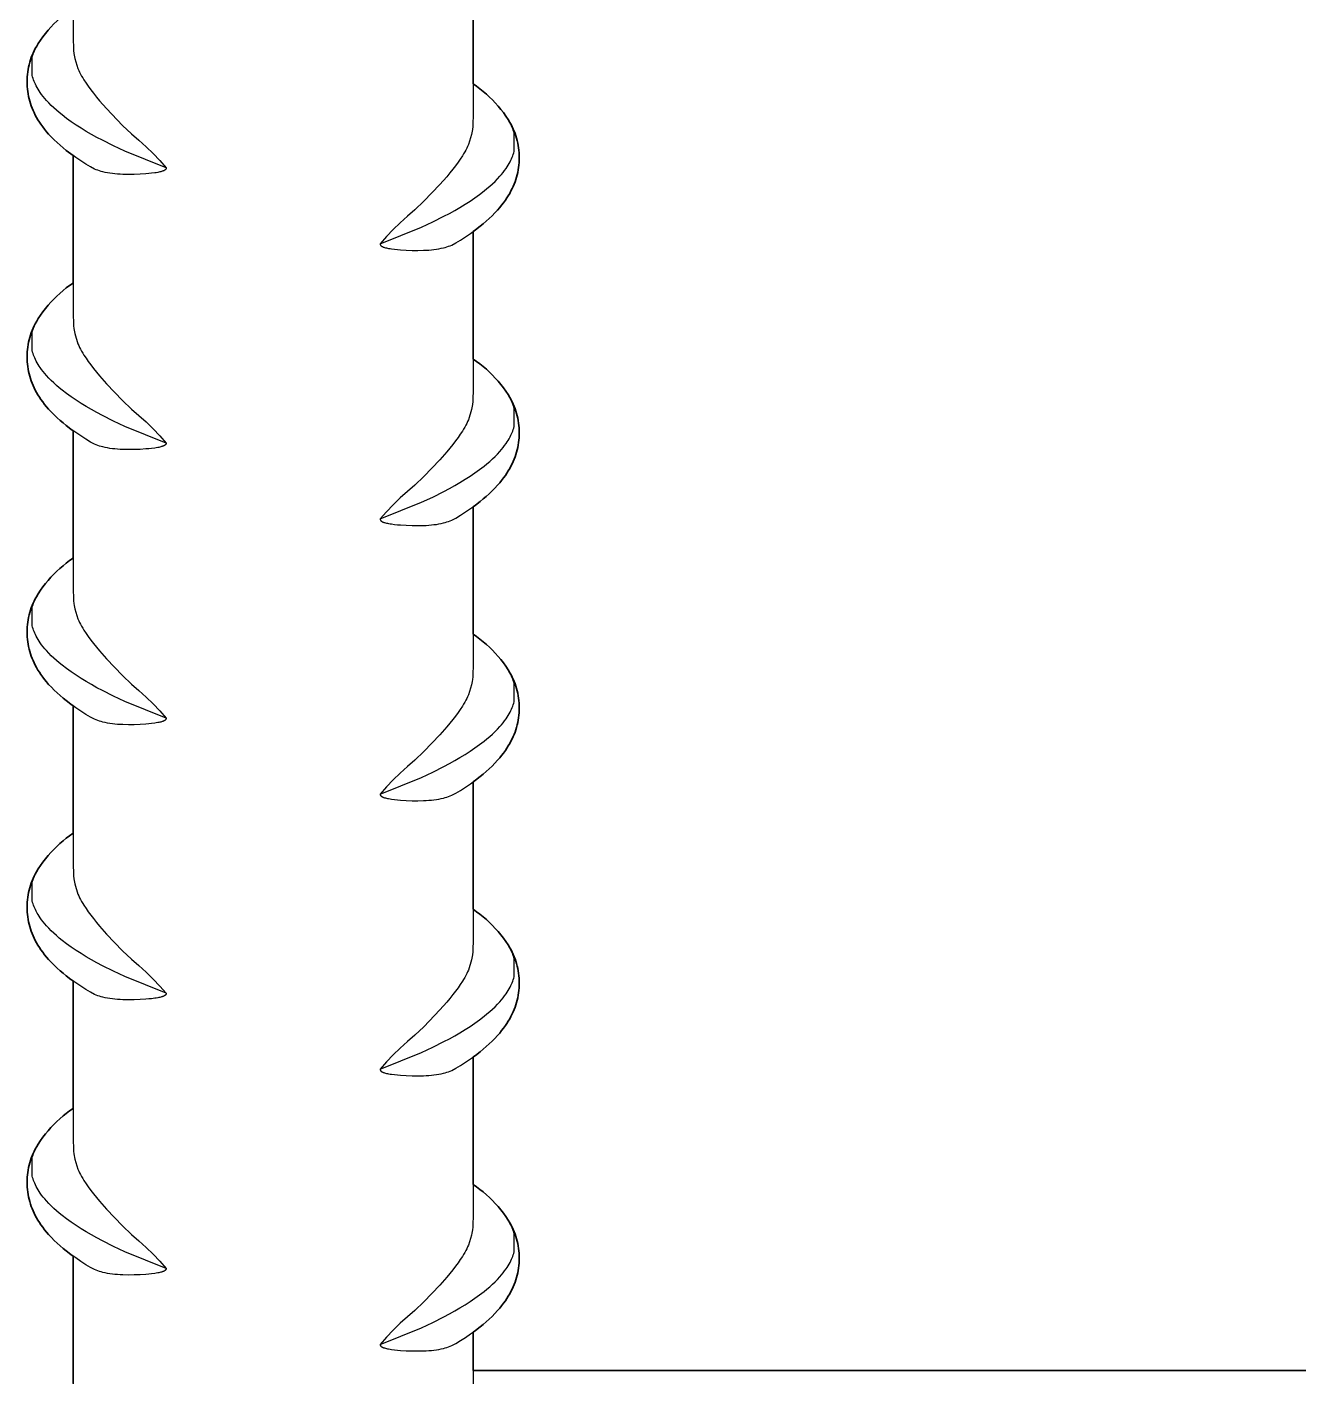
# Model space of a CAD drawing. Header units: millimetres. Extents: x -8 to 1608, y -703 to 404.
# Drawn here: x 40.3 to 91.1, y 200.8 to 254.7 of the extents above; entities that cross this region are included whole.
import ezdxf

# ---------------------------------------------------------------- set-up
doc = ezdxf.new("R2010")
doc.units = ezdxf.units.MM
doc.layers.add('Blocks', color=7, linetype='Continuous')
doc.layers.add('Blocks$Inner', color=7, linetype='Continuous', lineweight=25, true_color=0x007f00)
doc.layers.add('Blocks$Outline', color=7, linetype='Continuous', lineweight=35, true_color=0xff3f3f)

# ---------------------------------------------------------------- blocks, each defined once
blk = doc.blocks.new('Rebar Coffee Table Front')
at = {"layer": 'Blocks$Inner'}
for points in [[(42.145, 260.585), (42.145, 254.224), (42.156, 253.9), (42.165, 253.785), (42.178, 253.671), (42.187, 253.602), (42.199, 253.534), (42.212, 253.466), (42.339, 253.061), (42.371, 252.988), (42.405, 252.916), (42.442, 252.845), (42.485, 252.766), (42.53, 252.687), (42.578, 252.61), (42.662, 252.481), (42.749, 252.354), (42.852, 252.214), (42.958, 252.077), (43.078, 251.927), (43.202, 251.779), (43.48, 251.463), (44.125, 250.794), (44.484, 250.451), (44.778, 250.198), (45.064, 249.936), (45.341, 249.664), (45.608, 249.384), (45.866, 249.094), (44.216, 249.759), (43.762, 249.971), (43.316, 250.196), (43.098, 250.312), (42.883, 250.432), (42.674, 250.553), (42.467, 250.679), (42.269, 250.806), (42.074, 250.939), (41.888, 251.072), (41.707, 251.21), (41.594, 251.302), (41.482, 251.397), (41.373, 251.495), (41.272, 251.591), (41.173, 251.691), (41.078, 251.794), (41.012, 251.869), (40.949, 251.947), (40.888, 252.027), (40.829, 252.108), (40.786, 252.172), (40.745, 252.237), (40.707, 252.303), (40.67, 252.371), (40.636, 252.439), (40.61, 252.496), (40.586, 252.553), (40.564, 252.61), (40.544, 252.669), (40.526, 252.728), (40.51, 252.788), (40.51, 253.513), (40.526, 253.573), (40.544, 253.632), (40.564, 253.69), (40.586, 253.748), (40.61, 253.805), (40.636, 253.861), (40.746, 254.065), (40.84, 254.204), (40.938, 254.339), (41.041, 254.471), (41.148, 254.6), (41.259, 254.725), (41.375, 254.846)], [(58.145, 257.548), (58.145, 251.187), (58.134, 250.863), (58.125, 250.748), (58.112, 250.634), (58.103, 250.565), (58.091, 250.497), (58.078, 250.429), (57.951, 250.024), (57.919, 249.951), (57.885, 249.879), (57.848, 249.808), (57.805, 249.729), (57.76, 249.65), (57.712, 249.573), (57.628, 249.444), (57.541, 249.317), (57.438, 249.177), (57.332, 249.04), (57.212, 248.89), (57.088, 248.742), (56.81, 248.426), (56.165, 247.757), (55.806, 247.413), (55.512, 247.161), (55.226, 246.899), (54.949, 246.627), (54.682, 246.346), (54.424, 246.057), (56.074, 246.722), (56.528, 246.934), (56.974, 247.159), (57.192, 247.275), (57.407, 247.395), (57.616, 247.516), (57.823, 247.642), (58.021, 247.769), (58.216, 247.902), (58.401, 248.035), (58.583, 248.173), (58.696, 248.265), (58.808, 248.36), (58.916, 248.458), (59.018, 248.554), (59.116, 248.654), (59.212, 248.757), (59.278, 248.832), (59.341, 248.91), (59.402, 248.99), (59.461, 249.071), (59.504, 249.135), (59.545, 249.2), (59.583, 249.266), (59.62, 249.334), (59.654, 249.402), (59.68, 249.459), (59.704, 249.516), (59.726, 249.573), (59.746, 249.632), (59.764, 249.691), (59.78, 249.751), (59.78, 250.476), (59.764, 250.536), (59.746, 250.595), (59.726, 250.653), (59.704, 250.711), (59.68, 250.768), (59.654, 250.824), (59.544, 251.028), (59.45, 251.167), (59.352, 251.302), (59.249, 251.434), (59.142, 251.563), (59.03, 251.688), (58.915, 251.809), (58.796, 251.927), (58.673, 252.04), (58.546, 252.15), (58.416, 252.255), (58.282, 252.356), (58.145, 252.452)], [(45.866, 249.094), (45.866, 249.09), (45.866, 249.086), (45.866, 249.084), (45.865, 249.082), (45.865, 249.08), (45.865, 249.078), (45.865, 249.077), (45.865, 249.075), (45.864, 249.073), (45.864, 249.071), (45.863, 249.069), (45.863, 249.067), (45.862, 249.065), (45.862, 249.064), (45.861, 249.062), (45.861, 249.06), (45.86, 249.058), (45.859, 249.056), (45.859, 249.054), (45.858, 249.053), (45.857, 249.051), (45.856, 249.049), (45.855, 249.047), (45.854, 249.046), (45.853, 249.044), (45.852, 249.042), (45.851, 249.041), (45.85, 249.039), (45.849, 249.037), (45.848, 249.036), (45.846, 249.034), (45.845, 249.032), (45.843, 249.03), (45.842, 249.028), (45.84, 249.027), (45.839, 249.025), (45.837, 249.023), (45.835, 249.021), (45.832, 249.018), (45.828, 249.015), (45.825, 249.012), (45.821, 249.009), (45.817, 249.006), (45.813, 249.003), (45.809, 249.001), (45.805, 248.998), (45.801, 248.995), (45.797, 248.993), (45.789, 248.988), (45.783, 248.985), (45.776, 248.982), (45.764, 248.976), (45.751, 248.971), (45.739, 248.966), (45.726, 248.961), (45.713, 248.957), (45.687, 248.949), (45.648, 248.938), (45.609, 248.929), (45.57, 248.92), (45.531, 248.913), (45.47, 248.902), (45.408, 248.893), (45.287, 248.878), (45.168, 248.865), (45.05, 248.855), (44.821, 248.84), (44.592, 248.831), (44.363, 248.829), (44.134, 248.834), (44.027, 248.839), (43.92, 248.846), (43.817, 248.855), (43.715, 248.866), (43.619, 248.879), (43.523, 248.895), (43.428, 248.914), (43.334, 248.935), (43.266, 248.953), (43.199, 248.973), (43.132, 248.996), (43.066, 249.02), (43.001, 249.047), (42.838, 249.132), (42.655, 249.243), (42.452, 249.374), (42.251, 249.51), (42.057, 249.649), (41.867, 249.795), (41.744, 249.894), (41.623, 249.997), (41.505, 250.103), (41.389, 250.214), (41.276, 250.328), (41.168, 250.445), (41.086, 250.54), (41.007, 250.636), (40.931, 250.736), (40.858, 250.837), (40.798, 250.927), (40.741, 251.018), (40.686, 251.112), (40.635, 251.207), (40.587, 251.303), (40.545, 251.392), (40.507, 251.483), (40.472, 251.575), (40.44, 251.668), (40.411, 251.762), (40.386, 251.857), (40.363, 251.952), (40.345, 252.049), (40.329, 252.146), (40.317, 252.244), (40.309, 252.342), (40.304, 252.44), (40.302, 252.538), (40.303, 252.636), (40.309, 252.735), (40.317, 252.833), (40.329, 252.93), (40.344, 253.027), (40.363, 253.124), (40.385, 253.22), (40.41, 253.315), (40.439, 253.409), (40.471, 253.502), (40.506, 253.594), (40.544, 253.684), (40.586, 253.773), (40.63, 253.861), (40.691, 253.963)], [(54.424, 246.057), (54.424, 246.053), (54.424, 246.049), (54.424, 246.047), (54.424, 246.045), (54.425, 246.043), (54.425, 246.041), (54.425, 246.04), (54.425, 246.038), (54.426, 246.036), (54.426, 246.034), (54.426, 246.032), (54.427, 246.03), (54.427, 246.028), (54.428, 246.026), (54.429, 246.025), (54.429, 246.023), (54.43, 246.021), (54.431, 246.019), (54.431, 246.017), (54.432, 246.016), (54.433, 246.014), (54.434, 246.012), (54.435, 246.01), (54.436, 246.009), (54.437, 246.007), (54.438, 246.005), (54.439, 246.004), (54.44, 246.002), (54.441, 246), (54.442, 245.999), (54.444, 245.997), (54.445, 245.995), (54.447, 245.993), (54.448, 245.991), (54.45, 245.99), (54.451, 245.988), (54.453, 245.986), (54.455, 245.984), (54.458, 245.981), (54.462, 245.978), (54.465, 245.975), (54.469, 245.972), (54.473, 245.969), (54.477, 245.966), (54.481, 245.964), (54.485, 245.961), (54.489, 245.958), (54.493, 245.956), (54.501, 245.951), (54.507, 245.948), (54.514, 245.945), (54.526, 245.939), (54.538, 245.934), (54.551, 245.929), (54.564, 245.924), (54.577, 245.92), (54.603, 245.912), (54.642, 245.901), (54.681, 245.892), (54.72, 245.883), (54.759, 245.876), (54.82, 245.865), (54.882, 245.856), (55.003, 245.841), (55.122, 245.828), (55.24, 245.818), (55.469, 245.803), (55.698, 245.794), (55.927, 245.792), (56.156, 245.797), (56.263, 245.802), (56.37, 245.809), (56.473, 245.818), (56.575, 245.829), (56.671, 245.842), (56.767, 245.858), (56.862, 245.877), (56.956, 245.898), (57.024, 245.916), (57.091, 245.936), (57.158, 245.959), (57.224, 245.983), (57.289, 246.01), (57.452, 246.095), (57.635, 246.206), (57.838, 246.337), (58.039, 246.473), (58.233, 246.612), (58.423, 246.758), (58.546, 246.857), (58.667, 246.96), (58.785, 247.066), (58.901, 247.177), (59.013, 247.291), (59.122, 247.408), (59.204, 247.503), (59.283, 247.599), (59.359, 247.699), (59.432, 247.8), (59.492, 247.89), (59.549, 247.981), (59.604, 248.075), (59.655, 248.17), (59.703, 248.266), (59.744, 248.355), (59.783, 248.446), (59.818, 248.538), (59.85, 248.631), (59.879, 248.725), (59.904, 248.82), (59.926, 248.915), (59.945, 249.012), (59.961, 249.109), (59.973, 249.207), (59.981, 249.305), (59.986, 249.403), (59.988, 249.501), (59.986, 249.599), (59.981, 249.698), (59.973, 249.796), (59.961, 249.893), (59.946, 249.99), (59.927, 250.087), (59.905, 250.183), (59.88, 250.278), (59.851, 250.372), (59.819, 250.465), (59.784, 250.557), (59.746, 250.647), (59.704, 250.736), (59.66, 250.824), (59.608, 250.91)], [(42.145, 249.585), (42.145, 243.224), (42.156, 242.9), (42.165, 242.785), (42.178, 242.671), (42.187, 242.602), (42.199, 242.534), (42.212, 242.466), (42.339, 242.061), (42.371, 241.988), (42.405, 241.916), (42.442, 241.845), (42.485, 241.766), (42.53, 241.687), (42.578, 241.61), (42.662, 241.481), (42.749, 241.354), (42.852, 241.214), (42.958, 241.077), (43.078, 240.927), (43.202, 240.779), (43.48, 240.463), (44.125, 239.794), (44.484, 239.451), (44.778, 239.198), (45.064, 238.936), (45.341, 238.664), (45.608, 238.384), (45.866, 238.094), (45.866, 238.09), (45.866, 238.086), (45.866, 238.084), (45.865, 238.082), (45.865, 238.08), (45.865, 238.078), (45.865, 238.077), (45.865, 238.075), (45.864, 238.073), (45.864, 238.071), (45.863, 238.069), (45.863, 238.067), (45.862, 238.065), (45.862, 238.064), (45.861, 238.062), (45.861, 238.06), (45.86, 238.058), (45.859, 238.056), (45.859, 238.054), (45.858, 238.053), (45.857, 238.051), (45.856, 238.049), (45.855, 238.047), (45.854, 238.046), (45.853, 238.044), (45.852, 238.042), (45.851, 238.041), (45.85, 238.039), (45.849, 238.037), (45.848, 238.036), (45.846, 238.034), (45.845, 238.032), (45.843, 238.03), (45.842, 238.028), (45.84, 238.027), (45.839, 238.025), (45.837, 238.023), (45.835, 238.021), (45.832, 238.018), (45.828, 238.015), (45.825, 238.012), (45.821, 238.009), (45.817, 238.006), (45.813, 238.003), (45.809, 238.001), (45.805, 237.998), (45.801, 237.995), (45.797, 237.993), (45.789, 237.988), (45.783, 237.985), (45.776, 237.982), (45.764, 237.976), (45.751, 237.971), (45.739, 237.966), (45.726, 237.961), (45.713, 237.957), (45.687, 237.949), (45.648, 237.938), (45.609, 237.929), (45.57, 237.92), (45.531, 237.913), (45.47, 237.902), (45.408, 237.893), (45.287, 237.878), (45.168, 237.865), (45.05, 237.855), (44.821, 237.84), (44.592, 237.831), (44.363, 237.829), (44.134, 237.834), (44.027, 237.839), (43.92, 237.846), (43.817, 237.855), (43.715, 237.866), (43.619, 237.879), (43.523, 237.895), (43.428, 237.914), (43.334, 237.935), (43.266, 237.953), (43.199, 237.973), (43.132, 237.996), (43.066, 238.02), (43.001, 238.047), (42.838, 238.132), (42.655, 238.243), (42.452, 238.374), (42.251, 238.51), (42.057, 238.649), (41.867, 238.795), (41.744, 238.894), (41.623, 238.997), (41.505, 239.103), (41.389, 239.214), (41.276, 239.328), (41.168, 239.445), (41.086, 239.54), (41.007, 239.636), (40.931, 239.736), (40.858, 239.837), (40.798, 239.927), (40.741, 240.018), (40.686, 240.112), (40.635, 240.207), (40.587, 240.303), (40.545, 240.392), (40.507, 240.483), (40.472, 240.575), (40.44, 240.668), (40.411, 240.762), (40.386, 240.857), (40.363, 240.952), (40.345, 241.049), (40.329, 241.146), (40.317, 241.244), (40.309, 241.342), (40.304, 241.44), (40.302, 241.538), (40.303, 241.636), (40.309, 241.735), (40.317, 241.833), (40.329, 241.93), (40.344, 242.027), (40.363, 242.124), (40.385, 242.22), (40.41, 242.315), (40.439, 242.409), (40.471, 242.502), (40.506, 242.594), (40.544, 242.684), (40.586, 242.773), (40.63, 242.861), (40.691, 242.963)], [(58.145, 246.548), (58.145, 240.187), (58.134, 239.863), (58.125, 239.748), (58.112, 239.634), (58.103, 239.565), (58.091, 239.497), (58.078, 239.429), (57.951, 239.024), (57.919, 238.951), (57.885, 238.879), (57.848, 238.808), (57.805, 238.729), (57.76, 238.65), (57.712, 238.573), (57.628, 238.444), (57.541, 238.317), (57.438, 238.177), (57.332, 238.04), (57.212, 237.89), (57.088, 237.742), (56.81, 237.426), (56.165, 236.757), (55.806, 236.413), (55.512, 236.161), (55.226, 235.899), (54.949, 235.627), (54.682, 235.346), (54.424, 235.057), (56.074, 235.722), (56.528, 235.934), (56.974, 236.159), (57.192, 236.275), (57.407, 236.395), (57.616, 236.516), (57.823, 236.642), (58.021, 236.769), (58.216, 236.902), (58.401, 237.035), (58.583, 237.173), (58.696, 237.265), (58.808, 237.36), (58.916, 237.458), (59.018, 237.554), (59.116, 237.654), (59.212, 237.757), (59.278, 237.832), (59.341, 237.91), (59.402, 237.99), (59.461, 238.071), (59.504, 238.135), (59.545, 238.2), (59.583, 238.266), (59.62, 238.334), (59.654, 238.402), (59.68, 238.459), (59.704, 238.516), (59.726, 238.573), (59.746, 238.632), (59.764, 238.691), (59.78, 238.751), (59.78, 239.476), (59.764, 239.536), (59.746, 239.595), (59.726, 239.653), (59.704, 239.711), (59.68, 239.768), (59.654, 239.824), (59.544, 240.028), (59.45, 240.167), (59.352, 240.302), (59.249, 240.434), (59.142, 240.563), (59.03, 240.688), (58.915, 240.809), (58.796, 240.927), (58.673, 241.04), (58.546, 241.15), (58.416, 241.255), (58.282, 241.356), (58.145, 241.452), (58.282, 241.356), (58.416, 241.255)], [(45.866, 238.094), (44.216, 238.759), (43.762, 238.971), (43.316, 239.196), (43.098, 239.312), (42.883, 239.432), (42.674, 239.553), (42.467, 239.679), (42.269, 239.806), (42.074, 239.939), (41.888, 240.072), (41.707, 240.21), (41.594, 240.302), (41.482, 240.397), (41.373, 240.495), (41.272, 240.591), (41.173, 240.691), (41.078, 240.794), (41.012, 240.869), (40.949, 240.947), (40.888, 241.027), (40.829, 241.108), (40.786, 241.172), (40.745, 241.237), (40.707, 241.303), (40.67, 241.371), (40.636, 241.439), (40.61, 241.496), (40.586, 241.553), (40.564, 241.61), (40.544, 241.669), (40.526, 241.728), (40.51, 241.788), (40.51, 242.513), (40.526, 242.573), (40.544, 242.632), (40.564, 242.69), (40.586, 242.748), (40.61, 242.805), (40.636, 242.861), (40.746, 243.065), (40.84, 243.204), (40.938, 243.339), (41.041, 243.471), (41.148, 243.6), (41.259, 243.725), (41.375, 243.846), (41.494, 243.964), (41.617, 244.077), (41.744, 244.187), (41.874, 244.292), (42.008, 244.393), (42.145, 244.489)], [(54.424, 235.057), (54.424, 235.053), (54.424, 235.049), (54.424, 235.047), (54.424, 235.045), (54.425, 235.043), (54.425, 235.041), (54.425, 235.04), (54.425, 235.038), (54.426, 235.036), (54.426, 235.034), (54.426, 235.032), (54.427, 235.03), (54.427, 235.028), (54.428, 235.026), (54.429, 235.025), (54.429, 235.023), (54.43, 235.021), (54.431, 235.019), (54.431, 235.017), (54.432, 235.016), (54.433, 235.014), (54.434, 235.012), (54.435, 235.01), (54.436, 235.009), (54.437, 235.007), (54.438, 235.005), (54.439, 235.004), (54.44, 235.002), (54.441, 235), (54.442, 234.999), (54.444, 234.997), (54.445, 234.995), (54.447, 234.993), (54.448, 234.991), (54.45, 234.99), (54.451, 234.988), (54.453, 234.986), (54.455, 234.984), (54.458, 234.981), (54.462, 234.978), (54.465, 234.975), (54.469, 234.972), (54.473, 234.969), (54.477, 234.966), (54.481, 234.964), (54.485, 234.961), (54.489, 234.958), (54.493, 234.956), (54.501, 234.951), (54.507, 234.948), (54.514, 234.945), (54.526, 234.939), (54.538, 234.934), (54.551, 234.929), (54.564, 234.924), (54.577, 234.92), (54.603, 234.912), (54.642, 234.901), (54.681, 234.892), (54.72, 234.883), (54.759, 234.876), (54.82, 234.865), (54.882, 234.856), (55.003, 234.841), (55.122, 234.828), (55.24, 234.818), (55.469, 234.803), (55.698, 234.794), (55.927, 234.792), (56.156, 234.797), (56.263, 234.802), (56.37, 234.809), (56.473, 234.818), (56.575, 234.829), (56.671, 234.842), (56.767, 234.858), (56.862, 234.877), (56.956, 234.898), (57.024, 234.916), (57.091, 234.936), (57.158, 234.959), (57.224, 234.983), (57.289, 235.01), (57.452, 235.095), (57.635, 235.206), (57.838, 235.337), (58.039, 235.473), (58.233, 235.612), (58.423, 235.758), (58.546, 235.857), (58.667, 235.96), (58.785, 236.066), (58.901, 236.177), (59.013, 236.291), (59.122, 236.408), (59.204, 236.503), (59.283, 236.599), (59.359, 236.699), (59.432, 236.8), (59.492, 236.89), (59.549, 236.981), (59.604, 237.075), (59.655, 237.17), (59.703, 237.266), (59.744, 237.355), (59.783, 237.446), (59.818, 237.538), (59.85, 237.631), (59.879, 237.725), (59.904, 237.82), (59.926, 237.915), (59.945, 238.012), (59.961, 238.109), (59.973, 238.207), (59.981, 238.305), (59.986, 238.403), (59.988, 238.501), (59.986, 238.599), (59.981, 238.698), (59.973, 238.796), (59.961, 238.893), (59.946, 238.99), (59.927, 239.087), (59.905, 239.183), (59.88, 239.278), (59.851, 239.372), (59.819, 239.465), (59.784, 239.557), (59.746, 239.647), (59.704, 239.736), (59.66, 239.824), (59.608, 239.91)], [(42.145, 238.585), (42.145, 232.224), (42.156, 231.9), (42.165, 231.785), (42.178, 231.671), (42.187, 231.602), (42.199, 231.534), (42.212, 231.466), (42.339, 231.061), (42.371, 230.988), (42.405, 230.916), (42.442, 230.845), (42.485, 230.766), (42.53, 230.687), (42.578, 230.61), (42.662, 230.481), (42.749, 230.354), (42.852, 230.214), (42.958, 230.077), (43.078, 229.927), (43.202, 229.779), (43.48, 229.463), (44.125, 228.794), (44.484, 228.451), (44.778, 228.198), (45.064, 227.936), (45.341, 227.664), (45.608, 227.384), (45.866, 227.094), (44.216, 227.759), (43.762, 227.971), (43.316, 228.196), (43.098, 228.312), (42.883, 228.432), (42.674, 228.553), (42.467, 228.679), (42.269, 228.806), (42.074, 228.939), (41.888, 229.072), (41.707, 229.21), (41.594, 229.302), (41.482, 229.397), (41.373, 229.495), (41.272, 229.591), (41.173, 229.691), (41.078, 229.794), (41.012, 229.869), (40.949, 229.947), (40.888, 230.027), (40.829, 230.108), (40.786, 230.172), (40.745, 230.237), (40.707, 230.303), (40.67, 230.371), (40.636, 230.439), (40.61, 230.496), (40.586, 230.553), (40.564, 230.61), (40.544, 230.669), (40.526, 230.728), (40.51, 230.788), (40.51, 231.513), (40.526, 231.573), (40.544, 231.632), (40.564, 231.69), (40.586, 231.748), (40.61, 231.805), (40.636, 231.861), (40.746, 232.065), (40.84, 232.204), (40.938, 232.339), (41.041, 232.471), (41.148, 232.6), (41.259, 232.725), (41.375, 232.846), (41.494, 232.964), (41.617, 233.077), (41.744, 233.187), (41.874, 233.292), (42.008, 233.393), (42.145, 233.489)], [(58.145, 235.548), (58.145, 229.187), (58.134, 228.863), (58.125, 228.748), (58.112, 228.634), (58.103, 228.565), (58.091, 228.497), (58.078, 228.429), (57.951, 228.024), (57.919, 227.951), (57.885, 227.879), (57.848, 227.808), (57.805, 227.729), (57.76, 227.65), (57.712, 227.573), (57.628, 227.444), (57.541, 227.317), (57.438, 227.177), (57.332, 227.04), (57.212, 226.89), (57.088, 226.742), (56.81, 226.426), (56.165, 225.757), (55.806, 225.413), (55.512, 225.161), (55.226, 224.899), (54.949, 224.627), (54.682, 224.346), (54.424, 224.057), (56.074, 224.722), (56.528, 224.934), (56.974, 225.159), (57.192, 225.275), (57.407, 225.395), (57.616, 225.516), (57.823, 225.642), (58.021, 225.769), (58.216, 225.902), (58.401, 226.035), (58.583, 226.173), (58.696, 226.265), (58.808, 226.36), (58.916, 226.458), (59.018, 226.554), (59.116, 226.654), (59.212, 226.757), (59.278, 226.832), (59.341, 226.91), (59.402, 226.99), (59.461, 227.071), (59.504, 227.135), (59.545, 227.2), (59.583, 227.266), (59.62, 227.334), (59.654, 227.402), (59.68, 227.459), (59.704, 227.516), (59.726, 227.573), (59.746, 227.632), (59.764, 227.691), (59.78, 227.751), (59.78, 228.476), (59.764, 228.536), (59.746, 228.595), (59.726, 228.653), (59.704, 228.711), (59.68, 228.768), (59.654, 228.824), (59.544, 229.028), (59.45, 229.167), (59.352, 229.302), (59.249, 229.434), (59.142, 229.563), (59.03, 229.688), (58.915, 229.809), (58.796, 229.927), (58.673, 230.04), (58.546, 230.15), (58.416, 230.255), (58.282, 230.356), (58.145, 230.452)], [(45.866, 227.094), (45.866, 227.09), (45.866, 227.086), (45.866, 227.084), (45.865, 227.082), (45.865, 227.08), (45.865, 227.078), (45.865, 227.077), (45.865, 227.075), (45.864, 227.073), (45.864, 227.071), (45.863, 227.069), (45.863, 227.067), (45.862, 227.065), (45.862, 227.064), (45.861, 227.062), (45.861, 227.06), (45.86, 227.058), (45.859, 227.056), (45.859, 227.054), (45.858, 227.053), (45.857, 227.051), (45.856, 227.049), (45.855, 227.047), (45.854, 227.046), (45.853, 227.044), (45.852, 227.042), (45.851, 227.041), (45.85, 227.039), (45.849, 227.037), (45.848, 227.036), (45.846, 227.034), (45.845, 227.032), (45.843, 227.03), (45.842, 227.028), (45.84, 227.027), (45.839, 227.025), (45.837, 227.023), (45.835, 227.021), (45.832, 227.018), (45.828, 227.015), (45.825, 227.012), (45.821, 227.009), (45.817, 227.006), (45.813, 227.003), (45.809, 227.001), (45.805, 226.998), (45.801, 226.995), (45.797, 226.993), (45.789, 226.988), (45.783, 226.985), (45.776, 226.982), (45.764, 226.976), (45.751, 226.971), (45.739, 226.966), (45.726, 226.961), (45.713, 226.957), (45.687, 226.949), (45.648, 226.938), (45.609, 226.929), (45.57, 226.92), (45.531, 226.913), (45.47, 226.902), (45.408, 226.893), (45.287, 226.878), (45.168, 226.865), (45.05, 226.855), (44.821, 226.84), (44.592, 226.831), (44.363, 226.829), (44.134, 226.834), (44.027, 226.839), (43.92, 226.846), (43.817, 226.855), (43.715, 226.866), (43.619, 226.879), (43.523, 226.895), (43.428, 226.914), (43.334, 226.935), (43.266, 226.953), (43.199, 226.973), (43.132, 226.996), (43.066, 227.02), (43.001, 227.047), (42.838, 227.132), (42.655, 227.243), (42.452, 227.374), (42.251, 227.51), (42.057, 227.649), (41.867, 227.795), (41.744, 227.894), (41.623, 227.997), (41.505, 228.103), (41.389, 228.214), (41.276, 228.328), (41.168, 228.445), (41.086, 228.54), (41.007, 228.636), (40.931, 228.736), (40.858, 228.837), (40.798, 228.927), (40.741, 229.018), (40.686, 229.112), (40.635, 229.207), (40.587, 229.303), (40.545, 229.392), (40.507, 229.483), (40.472, 229.575), (40.44, 229.668), (40.411, 229.762), (40.386, 229.857), (40.363, 229.952), (40.345, 230.049), (40.329, 230.146), (40.317, 230.244), (40.309, 230.342), (40.304, 230.44), (40.302, 230.538), (40.303, 230.636), (40.309, 230.735), (40.317, 230.833), (40.329, 230.93), (40.344, 231.027), (40.363, 231.124), (40.385, 231.22), (40.41, 231.315), (40.439, 231.409), (40.471, 231.502), (40.506, 231.594), (40.544, 231.684), (40.586, 231.773), (40.63, 231.861), (40.682, 231.947)], [(54.424, 224.057), (54.424, 224.053), (54.424, 224.049), (54.424, 224.047), (54.424, 224.045), (54.425, 224.043), (54.425, 224.041), (54.425, 224.04), (54.425, 224.038), (54.426, 224.036), (54.426, 224.034), (54.426, 224.032), (54.427, 224.03), (54.427, 224.028), (54.428, 224.026), (54.429, 224.025), (54.429, 224.023), (54.43, 224.021), (54.431, 224.019), (54.431, 224.017), (54.432, 224.016), (54.433, 224.014), (54.434, 224.012), (54.435, 224.01), (54.436, 224.009), (54.437, 224.007), (54.438, 224.005), (54.439, 224.004), (54.44, 224.002), (54.441, 224), (54.442, 223.999), (54.444, 223.997), (54.445, 223.995), (54.447, 223.993), (54.448, 223.991), (54.45, 223.99), (54.451, 223.988), (54.453, 223.986), (54.455, 223.984), (54.458, 223.981), (54.462, 223.978), (54.465, 223.975), (54.469, 223.972), (54.473, 223.969), (54.477, 223.966), (54.481, 223.964), (54.485, 223.961), (54.489, 223.958), (54.493, 223.956), (54.501, 223.951), (54.507, 223.948), (54.514, 223.945), (54.526, 223.939), (54.538, 223.934), (54.551, 223.929), (54.564, 223.924), (54.577, 223.92), (54.603, 223.912), (54.642, 223.901), (54.681, 223.892), (54.72, 223.883), (54.759, 223.876), (54.82, 223.865), (54.882, 223.856), (55.003, 223.841), (55.122, 223.828), (55.24, 223.818), (55.469, 223.803), (55.698, 223.794), (55.927, 223.792), (56.156, 223.797), (56.263, 223.802), (56.37, 223.809), (56.473, 223.818), (56.575, 223.829), (56.671, 223.842), (56.767, 223.858), (56.862, 223.877), (56.956, 223.898), (57.024, 223.916), (57.091, 223.936), (57.158, 223.959), (57.224, 223.983), (57.289, 224.01), (57.452, 224.095), (57.635, 224.206), (57.838, 224.337), (58.039, 224.473), (58.233, 224.612), (58.423, 224.758), (58.546, 224.857), (58.667, 224.96), (58.785, 225.066), (58.901, 225.177), (59.013, 225.291), (59.122, 225.408), (59.204, 225.503), (59.283, 225.599), (59.359, 225.699), (59.432, 225.8), (59.492, 225.89), (59.549, 225.981), (59.604, 226.075), (59.655, 226.17), (59.703, 226.266), (59.744, 226.355), (59.783, 226.446), (59.818, 226.538), (59.85, 226.631), (59.879, 226.725), (59.904, 226.82), (59.926, 226.915), (59.945, 227.012), (59.961, 227.109), (59.973, 227.207), (59.981, 227.305), (59.986, 227.403), (59.988, 227.501), (59.986, 227.599), (59.981, 227.698), (59.973, 227.796), (59.961, 227.893), (59.946, 227.99), (59.927, 228.087), (59.905, 228.183), (59.88, 228.278), (59.851, 228.372), (59.819, 228.465), (59.784, 228.557), (59.746, 228.647), (59.704, 228.736), (59.66, 228.824), (59.608, 228.91)], [(42.145, 227.585), (42.145, 221.224), (42.156, 220.9), (42.165, 220.785), (42.178, 220.671), (42.187, 220.602), (42.199, 220.534), (42.212, 220.466), (42.339, 220.061), (42.371, 219.988), (42.405, 219.916), (42.442, 219.845), (42.485, 219.766), (42.53, 219.687), (42.578, 219.61), (42.662, 219.481), (42.749, 219.354), (42.852, 219.214), (42.958, 219.077), (43.078, 218.927), (43.202, 218.779), (43.48, 218.463), (44.125, 217.794), (44.484, 217.451), (44.778, 217.198), (45.064, 216.936), (45.341, 216.664), (45.608, 216.384), (45.866, 216.094), (45.866, 216.09), (45.866, 216.086), (45.866, 216.084), (45.865, 216.082), (45.865, 216.08), (45.865, 216.078), (45.865, 216.077), (45.865, 216.075), (45.864, 216.073), (45.864, 216.071), (45.863, 216.069), (45.863, 216.067), (45.862, 216.065), (45.862, 216.064), (45.861, 216.062), (45.861, 216.06), (45.86, 216.058), (45.859, 216.056), (45.859, 216.054), (45.858, 216.053), (45.857, 216.051), (45.856, 216.049), (45.855, 216.047), (45.854, 216.046), (45.853, 216.044), (45.852, 216.042), (45.851, 216.041), (45.85, 216.039), (45.849, 216.037), (45.848, 216.036), (45.846, 216.034), (45.845, 216.032), (45.843, 216.03), (45.842, 216.028), (45.84, 216.027), (45.839, 216.025), (45.837, 216.023), (45.835, 216.021), (45.832, 216.018), (45.828, 216.015), (45.825, 216.012), (45.821, 216.009), (45.817, 216.006), (45.813, 216.003), (45.809, 216.001), (45.805, 215.998), (45.801, 215.995), (45.797, 215.993), (45.789, 215.988), (45.783, 215.985), (45.776, 215.982), (45.764, 215.976), (45.751, 215.971), (45.739, 215.966), (45.726, 215.961), (45.713, 215.957), (45.687, 215.949), (45.648, 215.938), (45.609, 215.929), (45.57, 215.92), (45.531, 215.913), (45.47, 215.902), (45.408, 215.893), (45.287, 215.878), (45.168, 215.865), (45.05, 215.855), (44.821, 215.84), (44.592, 215.831), (44.363, 215.829), (44.134, 215.834), (44.027, 215.839), (43.92, 215.846), (43.817, 215.855), (43.715, 215.866), (43.619, 215.879), (43.523, 215.895), (43.428, 215.914), (43.334, 215.935), (43.266, 215.953), (43.199, 215.973), (43.132, 215.996), (43.066, 216.02), (43.001, 216.047), (42.838, 216.132), (42.655, 216.243), (42.452, 216.374), (42.251, 216.51), (42.057, 216.649), (41.867, 216.795), (41.744, 216.894), (41.623, 216.997), (41.505, 217.103), (41.389, 217.214), (41.276, 217.328), (41.168, 217.445), (41.086, 217.54), (41.007, 217.636), (40.931, 217.736), (40.858, 217.837), (40.798, 217.927), (40.741, 218.018), (40.686, 218.112), (40.635, 218.207), (40.587, 218.303), (40.545, 218.392), (40.507, 218.483), (40.472, 218.575), (40.44, 218.668), (40.411, 218.762), (40.386, 218.857), (40.363, 218.952), (40.345, 219.049), (40.329, 219.146), (40.317, 219.244), (40.309, 219.342), (40.304, 219.44), (40.302, 219.538), (40.303, 219.636), (40.309, 219.735), (40.317, 219.833), (40.329, 219.93), (40.344, 220.027), (40.363, 220.124), (40.385, 220.22), (40.41, 220.315), (40.439, 220.409), (40.471, 220.502), (40.506, 220.594), (40.544, 220.684), (40.586, 220.773), (40.63, 220.861), (40.682, 220.947)], [(58.145, 224.548), (58.145, 218.187), (58.134, 217.863), (58.125, 217.748), (58.112, 217.634), (58.103, 217.565), (58.091, 217.497), (58.078, 217.429), (57.951, 217.024), (57.919, 216.951), (57.885, 216.879), (57.848, 216.808), (57.805, 216.729), (57.76, 216.65), (57.712, 216.573), (57.628, 216.444), (57.541, 216.317), (57.438, 216.177), (57.332, 216.04), (57.212, 215.89), (57.088, 215.742), (56.81, 215.426), (56.165, 214.757), (55.806, 214.413), (55.512, 214.161), (55.226, 213.899), (54.949, 213.627), (54.682, 213.346), (54.424, 213.057), (56.074, 213.722), (56.528, 213.934), (56.974, 214.159), (57.192, 214.275), (57.407, 214.395), (57.616, 214.516), (57.823, 214.642), (58.021, 214.769), (58.216, 214.902), (58.401, 215.035), (58.583, 215.173), (58.696, 215.265), (58.808, 215.36), (58.916, 215.458), (59.018, 215.554), (59.116, 215.654), (59.212, 215.757), (59.278, 215.832), (59.341, 215.91), (59.402, 215.99), (59.461, 216.071), (59.504, 216.135), (59.545, 216.2), (59.583, 216.266), (59.62, 216.334), (59.654, 216.402), (59.68, 216.459), (59.704, 216.516), (59.726, 216.573), (59.746, 216.632), (59.764, 216.691), (59.78, 216.751), (59.78, 217.476), (59.764, 217.536), (59.746, 217.595), (59.726, 217.653), (59.704, 217.711), (59.68, 217.768), (59.654, 217.824), (59.544, 218.028), (59.45, 218.167), (59.352, 218.302), (59.249, 218.434), (59.142, 218.563), (59.03, 218.688), (58.915, 218.809), (58.796, 218.927), (58.673, 219.04), (58.546, 219.15), (58.416, 219.255), (58.282, 219.356), (58.145, 219.452)], [(45.866, 216.094), (44.216, 216.759), (43.762, 216.971), (43.316, 217.196), (43.098, 217.312), (42.883, 217.432), (42.674, 217.553), (42.467, 217.679), (42.269, 217.806), (42.074, 217.939), (41.888, 218.072), (41.707, 218.21), (41.594, 218.302), (41.482, 218.397), (41.373, 218.495), (41.272, 218.591), (41.173, 218.691), (41.078, 218.794), (41.012, 218.869), (40.949, 218.947), (40.888, 219.027), (40.829, 219.108), (40.786, 219.172), (40.745, 219.237), (40.707, 219.303), (40.67, 219.371), (40.636, 219.439), (40.61, 219.496), (40.586, 219.553), (40.564, 219.61), (40.544, 219.669), (40.526, 219.728), (40.51, 219.788), (40.51, 220.513), (40.526, 220.573), (40.544, 220.632), (40.564, 220.69), (40.586, 220.748), (40.61, 220.805), (40.636, 220.861), (40.746, 221.065), (40.84, 221.204), (40.938, 221.339), (41.041, 221.471), (41.148, 221.6), (41.259, 221.725), (41.375, 221.846), (41.494, 221.964), (41.617, 222.077), (41.744, 222.187), (41.874, 222.292), (42.008, 222.393), (42.145, 222.489)], [(54.424, 213.057), (54.424, 213.053), (54.424, 213.049), (54.424, 213.047), (54.424, 213.045), (54.425, 213.043), (54.425, 213.041), (54.425, 213.04), (54.425, 213.038), (54.426, 213.036), (54.426, 213.034), (54.426, 213.032), (54.427, 213.03), (54.427, 213.028), (54.428, 213.026), (54.429, 213.025), (54.429, 213.023), (54.43, 213.021), (54.431, 213.019), (54.431, 213.017), (54.432, 213.016), (54.433, 213.014), (54.434, 213.012), (54.435, 213.01), (54.436, 213.009), (54.437, 213.007), (54.438, 213.005), (54.439, 213.004), (54.44, 213.002), (54.441, 213), (54.442, 212.999), (54.444, 212.997), (54.445, 212.995), (54.447, 212.993), (54.448, 212.991), (54.45, 212.99), (54.451, 212.988), (54.453, 212.986), (54.455, 212.984), (54.458, 212.981), (54.462, 212.978), (54.465, 212.975), (54.469, 212.972), (54.473, 212.969), (54.477, 212.966), (54.481, 212.964), (54.485, 212.961), (54.489, 212.958), (54.493, 212.956), (54.501, 212.951), (54.507, 212.948), (54.514, 212.945), (54.526, 212.939), (54.538, 212.934), (54.551, 212.929), (54.564, 212.924), (54.577, 212.92), (54.603, 212.912), (54.642, 212.901), (54.681, 212.892), (54.72, 212.883), (54.759, 212.876), (54.82, 212.865), (54.882, 212.856), (55.003, 212.841), (55.122, 212.828), (55.24, 212.818), (55.469, 212.803), (55.698, 212.794), (55.927, 212.792), (56.156, 212.797), (56.263, 212.802), (56.37, 212.809), (56.473, 212.818), (56.575, 212.829), (56.671, 212.842), (56.767, 212.858), (56.862, 212.877), (56.956, 212.898), (57.024, 212.916), (57.091, 212.936), (57.158, 212.959), (57.224, 212.983), (57.289, 213.01), (57.452, 213.095), (57.635, 213.206), (57.838, 213.337), (58.039, 213.473), (58.233, 213.612), (58.423, 213.758), (58.546, 213.857), (58.667, 213.96), (58.785, 214.066), (58.901, 214.177), (59.013, 214.291), (59.122, 214.408), (59.204, 214.503), (59.283, 214.599), (59.359, 214.699), (59.432, 214.8), (59.492, 214.89), (59.549, 214.981), (59.604, 215.075), (59.655, 215.17), (59.703, 215.266), (59.744, 215.355), (59.783, 215.446), (59.818, 215.538), (59.85, 215.631), (59.879, 215.725), (59.904, 215.82), (59.926, 215.915), (59.945, 216.012), (59.961, 216.109), (59.973, 216.207), (59.981, 216.305), (59.986, 216.403), (59.988, 216.501), (59.986, 216.599), (59.981, 216.698), (59.973, 216.796), (59.961, 216.893), (59.946, 216.99), (59.927, 217.087), (59.905, 217.183), (59.88, 217.278), (59.851, 217.372), (59.819, 217.465), (59.784, 217.557), (59.746, 217.647), (59.704, 217.736), (59.66, 217.824), (59.608, 217.91)], [(42.145, 216.585), (42.145, 210.224), (42.156, 209.9), (42.165, 209.785), (42.178, 209.671), (42.187, 209.602), (42.199, 209.534), (42.212, 209.466), (42.339, 209.061), (42.371, 208.988), (42.405, 208.916), (42.442, 208.845), (42.485, 208.766), (42.53, 208.687), (42.578, 208.61), (42.662, 208.481), (42.749, 208.354), (42.852, 208.214), (42.958, 208.077), (43.078, 207.927), (43.202, 207.779), (43.48, 207.463), (44.125, 206.794), (44.484, 206.451), (44.778, 206.198), (45.064, 205.936), (45.341, 205.664), (45.608, 205.384), (45.866, 205.094), (45.866, 205.09), (45.866, 205.086), (45.866, 205.084), (45.865, 205.082), (45.865, 205.08), (45.865, 205.078), (45.865, 205.077), (45.865, 205.075), (45.864, 205.073), (45.864, 205.071), (45.863, 205.069), (45.863, 205.067), (45.862, 205.065), (45.862, 205.064), (45.861, 205.062), (45.861, 205.06), (45.86, 205.058), (45.859, 205.056), (45.859, 205.054), (45.858, 205.053), (45.857, 205.051), (45.856, 205.049), (45.855, 205.047), (45.854, 205.046), (45.853, 205.044), (45.852, 205.042), (45.851, 205.041), (45.85, 205.039), (45.849, 205.037), (45.848, 205.036), (45.846, 205.034), (45.845, 205.032), (45.843, 205.03), (45.842, 205.028), (45.84, 205.027), (45.839, 205.025), (45.837, 205.023), (45.835, 205.021), (45.832, 205.018), (45.828, 205.015), (45.825, 205.012), (45.821, 205.009), (45.817, 205.006), (45.813, 205.003), (45.809, 205.001), (45.805, 204.998), (45.801, 204.995), (45.797, 204.993), (45.789, 204.988), (45.783, 204.985), (45.776, 204.982), (45.764, 204.976), (45.751, 204.971), (45.739, 204.966), (45.726, 204.961), (45.713, 204.957), (45.687, 204.949), (45.648, 204.938), (45.609, 204.929), (45.57, 204.92), (45.531, 204.913), (45.47, 204.902), (45.408, 204.893), (45.287, 204.878), (45.168, 204.865), (45.05, 204.855), (44.821, 204.84), (44.592, 204.831), (44.363, 204.829), (44.134, 204.834), (44.027, 204.839), (43.92, 204.846), (43.817, 204.855), (43.715, 204.866), (43.619, 204.879), (43.523, 204.895), (43.428, 204.914), (43.334, 204.935), (43.266, 204.953), (43.199, 204.973), (43.132, 204.996), (43.066, 205.02), (43.001, 205.047), (42.838, 205.132), (42.655, 205.243), (42.452, 205.374), (42.251, 205.51), (42.057, 205.649), (41.867, 205.795), (41.744, 205.894), (41.623, 205.997), (41.505, 206.103), (41.389, 206.214), (41.276, 206.328), (41.168, 206.445), (41.086, 206.54), (41.007, 206.636), (40.931, 206.736), (40.858, 206.837), (40.798, 206.927), (40.741, 207.018), (40.686, 207.112), (40.635, 207.207), (40.587, 207.303), (40.545, 207.392), (40.507, 207.483), (40.472, 207.575), (40.44, 207.668), (40.411, 207.762), (40.386, 207.857), (40.363, 207.952), (40.345, 208.049), (40.329, 208.146), (40.317, 208.244), (40.309, 208.342), (40.304, 208.44), (40.302, 208.538), (40.303, 208.636), (40.309, 208.735), (40.317, 208.833), (40.329, 208.93), (40.344, 209.027), (40.363, 209.124), (40.385, 209.22), (40.41, 209.315), (40.439, 209.409), (40.471, 209.502), (40.506, 209.594), (40.544, 209.684), (40.586, 209.773), (40.63, 209.861), (40.691, 209.963)], [(58.145, 213.548), (58.145, 207.187), (58.134, 206.863), (58.125, 206.748), (58.112, 206.634), (58.103, 206.565), (58.091, 206.497), (58.078, 206.429), (57.951, 206.024), (57.919, 205.951), (57.885, 205.879), (57.848, 205.808), (57.805, 205.729), (57.76, 205.65), (57.712, 205.573), (57.628, 205.444), (57.541, 205.317), (57.438, 205.177), (57.332, 205.04), (57.212, 204.89), (57.088, 204.742), (56.81, 204.426), (56.165, 203.757), (55.806, 203.413), (55.512, 203.161), (55.226, 202.899), (54.949, 202.627), (54.682, 202.346), (54.424, 202.057), (56.074, 202.722), (56.528, 202.934), (56.974, 203.159), (57.192, 203.275), (57.407, 203.395), (57.616, 203.516), (57.823, 203.642), (58.021, 203.769), (58.216, 203.902), (58.401, 204.035), (58.583, 204.173), (58.696, 204.265), (58.808, 204.36), (58.916, 204.458), (59.018, 204.554), (59.116, 204.654), (59.212, 204.757), (59.278, 204.832), (59.341, 204.91), (59.402, 204.99), (59.461, 205.071), (59.504, 205.135), (59.545, 205.2), (59.583, 205.266), (59.62, 205.334), (59.654, 205.402), (59.68, 205.459), (59.704, 205.516), (59.726, 205.573), (59.746, 205.632), (59.764, 205.691), (59.78, 205.751), (59.78, 206.476), (59.764, 206.536), (59.746, 206.595), (59.726, 206.653), (59.704, 206.711), (59.68, 206.768), (59.654, 206.824), (59.544, 207.028), (59.45, 207.167), (59.352, 207.302), (59.249, 207.434), (59.142, 207.563), (59.03, 207.688), (58.915, 207.809), (58.796, 207.927), (58.673, 208.04), (58.546, 208.15), (58.416, 208.255), (58.282, 208.356), (58.145, 208.452)], [(45.866, 205.094), (44.216, 205.759), (43.762, 205.971), (43.316, 206.196), (43.098, 206.312), (42.883, 206.432), (42.674, 206.553), (42.467, 206.679), (42.269, 206.806), (42.074, 206.939), (41.888, 207.072), (41.707, 207.21), (41.594, 207.302), (41.482, 207.397), (41.373, 207.495), (41.272, 207.591), (41.173, 207.691), (41.078, 207.794), (41.012, 207.869), (40.949, 207.947), (40.888, 208.027), (40.829, 208.108), (40.786, 208.172), (40.745, 208.237), (40.707, 208.303), (40.67, 208.371), (40.636, 208.439), (40.61, 208.496), (40.586, 208.553), (40.564, 208.61), (40.544, 208.669), (40.526, 208.728), (40.51, 208.788), (40.51, 209.513), (40.526, 209.573), (40.544, 209.632), (40.564, 209.69), (40.586, 209.748), (40.61, 209.805), (40.636, 209.861), (40.746, 210.065), (40.84, 210.204), (40.938, 210.339), (41.041, 210.471), (41.148, 210.6), (41.259, 210.725), (41.375, 210.846), (41.494, 210.964), (41.617, 211.077), (41.744, 211.187), (41.874, 211.292), (42.008, 211.393), (42.145, 211.489)], [(54.424, 202.057), (54.424, 202.053), (54.424, 202.049), (54.424, 202.047), (54.424, 202.045), (54.425, 202.043), (54.425, 202.041), (54.425, 202.04), (54.425, 202.038), (54.426, 202.036), (54.426, 202.034), (54.426, 202.032), (54.427, 202.03), (54.427, 202.028), (54.428, 202.026), (54.429, 202.025), (54.429, 202.023), (54.43, 202.021), (54.431, 202.019), (54.431, 202.017), (54.432, 202.016), (54.433, 202.014), (54.434, 202.012), (54.435, 202.01), (54.436, 202.009), (54.437, 202.007), (54.438, 202.005), (54.439, 202.004), (54.44, 202.002), (54.441, 202), (54.442, 201.999), (54.444, 201.997), (54.445, 201.995), (54.447, 201.993), (54.448, 201.991), (54.45, 201.99), (54.451, 201.988), (54.453, 201.986), (54.455, 201.984), (54.458, 201.981), (54.462, 201.978), (54.465, 201.975), (54.469, 201.972), (54.473, 201.969), (54.477, 201.966), (54.481, 201.964), (54.485, 201.961), (54.489, 201.958), (54.493, 201.956), (54.501, 201.951), (54.507, 201.948), (54.514, 201.945), (54.526, 201.939), (54.538, 201.934), (54.551, 201.929), (54.564, 201.924), (54.577, 201.92), (54.603, 201.912), (54.642, 201.901), (54.681, 201.892), (54.72, 201.883), (54.759, 201.876), (54.82, 201.865), (54.882, 201.856), (55.003, 201.841), (55.122, 201.828), (55.24, 201.818), (55.469, 201.803), (55.698, 201.794), (55.927, 201.792), (56.156, 201.797), (56.263, 201.802), (56.37, 201.809), (56.473, 201.818), (56.575, 201.829), (56.671, 201.842), (56.767, 201.858), (56.862, 201.877), (56.956, 201.898), (57.024, 201.916), (57.091, 201.936), (57.158, 201.959), (57.224, 201.983), (57.289, 202.01), (57.452, 202.095), (57.635, 202.206), (57.838, 202.337), (58.039, 202.473), (58.233, 202.612), (58.423, 202.758), (58.546, 202.857), (58.667, 202.96), (58.785, 203.066), (58.901, 203.177), (59.013, 203.291), (59.122, 203.408), (59.204, 203.503), (59.283, 203.599), (59.359, 203.699), (59.432, 203.8), (59.492, 203.89), (59.549, 203.981), (59.604, 204.075), (59.655, 204.17), (59.703, 204.266), (59.744, 204.355), (59.783, 204.446), (59.818, 204.538), (59.85, 204.631), (59.879, 204.725), (59.904, 204.82), (59.926, 204.915), (59.945, 205.012), (59.961, 205.109), (59.973, 205.207), (59.981, 205.305), (59.986, 205.403), (59.988, 205.501), (59.986, 205.599), (59.981, 205.698), (59.973, 205.796), (59.961, 205.893), (59.946, 205.99), (59.927, 206.087), (59.905, 206.183), (59.88, 206.278), (59.851, 206.372), (59.819, 206.465), (59.784, 206.557), (59.746, 206.647), (59.704, 206.736), (59.66, 206.824), (59.608, 206.91)], [(42.145, 205.585), (42.145, 199.224)], [(58.145, 202.548), (58.145, 196.187)], [(58.145, 201.015), (162.015, 201.015), (170.181, 201.015), (177.071, 201.015), (181.181, 201.015), (192.181, 201.015), (232.071, 201.015), (236.181, 201.015), (247.181, 201.015), (287.071, 201.015), (404.015, 201.015), (580.015, 201.015), (726.145, 201.015)]]:
    blk.add_lwpolyline(points, dxfattribs=at)
at = {"layer": 'Blocks$Outline'}
for points in [[(58.145, 257.548), (58.145, 252.452)], [(40.691, 253.963), (40.746, 254.065), (40.84, 254.204), (40.938, 254.339), (41.041, 254.471), (41.148, 254.6), (41.259, 254.725), (41.375, 254.846), (41.494, 254.964), (41.617, 255.077), (41.744, 255.187), (41.874, 255.292), (42.008, 255.393), (42.145, 255.489)], [(42.145, 249.585), (42.057, 249.649), (41.867, 249.795), (41.744, 249.894), (41.623, 249.997), (41.505, 250.103), (41.389, 250.214), (41.276, 250.328), (41.168, 250.445), (41.086, 250.54), (41.007, 250.636), (40.931, 250.736), (40.858, 250.837), (40.798, 250.927), (40.741, 251.018), (40.686, 251.112), (40.635, 251.207), (40.587, 251.303), (40.545, 251.392), (40.507, 251.483), (40.472, 251.575), (40.44, 251.668), (40.411, 251.762), (40.386, 251.857), (40.363, 251.952), (40.345, 252.049), (40.329, 252.146), (40.317, 252.244), (40.309, 252.342), (40.304, 252.44), (40.302, 252.538), (40.303, 252.636), (40.309, 252.735), (40.317, 252.833), (40.329, 252.93), (40.344, 253.027), (40.363, 253.124), (40.385, 253.22), (40.41, 253.315), (40.439, 253.409), (40.471, 253.502), (40.506, 253.594), (40.544, 253.684), (40.586, 253.773), (40.63, 253.861), (40.691, 253.963)], [(58.145, 252.452), (58.282, 252.356), (58.416, 252.255), (58.546, 252.15), (58.673, 252.04), (58.796, 251.927), (58.915, 251.809), (59.03, 251.688), (59.142, 251.563), (59.249, 251.434), (59.352, 251.302), (59.45, 251.167), (59.544, 251.028), (59.608, 250.91)], [(59.608, 250.91), (59.66, 250.824), (59.704, 250.736), (59.746, 250.647), (59.784, 250.557), (59.819, 250.465), (59.851, 250.372), (59.88, 250.278), (59.905, 250.183), (59.927, 250.087), (59.946, 249.99), (59.961, 249.893), (59.973, 249.796), (59.981, 249.698), (59.986, 249.599), (59.988, 249.501), (59.986, 249.403), (59.981, 249.305), (59.973, 249.207), (59.961, 249.109), (59.945, 249.012), (59.926, 248.915), (59.904, 248.82), (59.879, 248.725), (59.85, 248.631), (59.818, 248.538), (59.783, 248.446), (59.744, 248.355), (59.703, 248.266), (59.655, 248.17), (59.604, 248.075), (59.549, 247.981), (59.492, 247.89), (59.432, 247.8), (59.359, 247.699), (59.283, 247.599), (59.204, 247.503), (59.122, 247.408), (59.013, 247.291), (58.901, 247.177), (58.785, 247.066), (58.667, 246.96), (58.546, 246.857), (58.423, 246.758), (58.233, 246.612), (58.145, 246.548)], [(42.145, 244.489), (42.145, 249.585)], [(58.145, 246.548), (58.145, 241.452)], [(40.691, 242.963), (40.746, 243.065), (40.84, 243.204), (40.938, 243.339), (41.041, 243.471), (41.148, 243.6), (41.259, 243.725), (41.375, 243.846), (41.494, 243.964), (41.617, 244.077), (41.744, 244.187), (41.874, 244.292), (42.008, 244.393), (42.145, 244.489)], [(42.145, 238.585), (42.057, 238.649), (41.867, 238.795), (41.744, 238.894), (41.623, 238.997), (41.505, 239.103), (41.389, 239.214), (41.276, 239.328), (41.168, 239.445), (41.086, 239.54), (41.007, 239.636), (40.931, 239.736), (40.858, 239.837), (40.798, 239.927), (40.741, 240.018), (40.686, 240.112), (40.635, 240.207), (40.587, 240.303), (40.545, 240.392), (40.507, 240.483), (40.472, 240.575), (40.44, 240.668), (40.411, 240.762), (40.386, 240.857), (40.363, 240.952), (40.345, 241.049), (40.329, 241.146), (40.317, 241.244), (40.309, 241.342), (40.304, 241.44), (40.302, 241.538), (40.303, 241.636), (40.309, 241.735), (40.317, 241.833), (40.329, 241.93), (40.344, 242.027), (40.363, 242.124), (40.385, 242.22), (40.41, 242.315), (40.439, 242.409), (40.471, 242.502), (40.506, 242.594), (40.544, 242.684), (40.586, 242.773), (40.63, 242.861), (40.691, 242.963)], [(58.145, 241.452), (58.282, 241.356), (58.416, 241.255)], [(58.416, 241.255), (58.546, 241.15), (58.673, 241.04), (58.796, 240.927), (58.915, 240.809), (59.03, 240.688), (59.142, 240.563), (59.249, 240.434), (59.352, 240.302), (59.45, 240.167), (59.544, 240.028), (59.608, 239.91)], [(59.608, 239.91), (59.66, 239.824), (59.704, 239.736), (59.746, 239.647), (59.784, 239.557), (59.819, 239.465), (59.851, 239.372), (59.88, 239.278), (59.905, 239.183), (59.927, 239.087), (59.946, 238.99), (59.961, 238.893), (59.973, 238.796), (59.981, 238.698), (59.986, 238.599), (59.988, 238.501), (59.986, 238.403), (59.981, 238.305), (59.973, 238.207), (59.961, 238.109), (59.945, 238.012), (59.926, 237.915), (59.904, 237.82), (59.879, 237.725), (59.85, 237.631), (59.818, 237.538), (59.783, 237.446), (59.744, 237.355), (59.703, 237.266), (59.655, 237.17), (59.604, 237.075), (59.549, 236.981), (59.492, 236.89), (59.432, 236.8), (59.359, 236.699), (59.283, 236.599), (59.204, 236.503), (59.122, 236.408), (59.013, 236.291), (58.901, 236.177), (58.785, 236.066), (58.667, 235.96), (58.546, 235.857), (58.423, 235.758), (58.233, 235.612), (58.145, 235.548)], [(42.145, 233.489), (42.145, 238.585)], [(58.145, 235.548), (58.145, 230.452)], [(40.682, 231.947), (40.746, 232.065), (40.84, 232.204), (40.938, 232.339), (41.041, 232.471), (41.148, 232.6), (41.259, 232.725), (41.375, 232.846), (41.494, 232.964), (41.617, 233.077), (41.744, 233.187), (41.874, 233.292), (42.008, 233.393), (42.145, 233.489)], [(42.145, 227.585), (42.057, 227.649), (41.867, 227.795), (41.744, 227.894), (41.623, 227.997), (41.505, 228.103), (41.389, 228.214), (41.276, 228.328), (41.168, 228.445), (41.086, 228.54), (41.007, 228.636), (40.931, 228.736), (40.858, 228.837), (40.798, 228.927), (40.741, 229.018), (40.686, 229.112), (40.635, 229.207), (40.587, 229.303), (40.545, 229.392), (40.507, 229.483), (40.472, 229.575), (40.44, 229.668), (40.411, 229.762), (40.386, 229.857), (40.363, 229.952), (40.345, 230.049), (40.329, 230.146), (40.317, 230.244), (40.309, 230.342), (40.304, 230.44), (40.302, 230.538), (40.303, 230.636), (40.309, 230.735), (40.317, 230.833), (40.329, 230.93), (40.344, 231.027), (40.363, 231.124), (40.385, 231.22), (40.41, 231.315), (40.439, 231.409), (40.471, 231.502), (40.506, 231.594), (40.544, 231.684), (40.586, 231.773), (40.63, 231.861), (40.682, 231.947)], [(58.145, 230.452), (58.282, 230.356), (58.416, 230.255), (58.546, 230.15), (58.673, 230.04), (58.796, 229.927), (58.915, 229.809), (59.03, 229.688), (59.142, 229.563), (59.249, 229.434), (59.352, 229.302), (59.45, 229.167), (59.544, 229.028), (59.608, 228.91)], [(59.608, 228.91), (59.66, 228.824), (59.704, 228.736), (59.746, 228.647), (59.784, 228.557), (59.819, 228.465), (59.851, 228.372), (59.88, 228.278), (59.905, 228.183), (59.927, 228.087), (59.946, 227.99), (59.961, 227.893), (59.973, 227.796), (59.981, 227.698), (59.986, 227.599), (59.988, 227.501), (59.986, 227.403), (59.981, 227.305), (59.973, 227.207), (59.961, 227.109), (59.945, 227.012), (59.926, 226.915), (59.904, 226.82), (59.879, 226.725), (59.85, 226.631), (59.818, 226.538), (59.783, 226.446), (59.744, 226.355), (59.703, 226.266), (59.655, 226.17), (59.604, 226.075), (59.549, 225.981), (59.492, 225.89), (59.432, 225.8), (59.359, 225.699), (59.283, 225.599), (59.204, 225.503), (59.122, 225.408), (59.013, 225.291), (58.901, 225.177), (58.785, 225.066), (58.667, 224.96), (58.546, 224.857), (58.423, 224.758), (58.233, 224.612), (58.145, 224.548)], [(42.145, 222.489), (42.145, 227.585)], [(58.145, 224.548), (58.145, 219.452)], [(40.682, 220.947), (40.746, 221.065), (40.84, 221.204), (40.938, 221.339), (41.041, 221.471), (41.148, 221.6), (41.259, 221.725), (41.375, 221.846), (41.494, 221.964), (41.617, 222.077), (41.744, 222.187), (41.874, 222.292), (42.008, 222.393), (42.145, 222.489)], [(42.145, 216.585), (42.057, 216.649), (41.867, 216.795), (41.744, 216.894), (41.623, 216.997), (41.505, 217.103), (41.389, 217.214), (41.276, 217.328), (41.168, 217.445), (41.086, 217.54), (41.007, 217.636), (40.931, 217.736), (40.858, 217.837), (40.798, 217.927), (40.741, 218.018), (40.686, 218.112), (40.635, 218.207), (40.587, 218.303), (40.545, 218.392), (40.507, 218.483), (40.472, 218.575), (40.44, 218.668), (40.411, 218.762), (40.386, 218.857), (40.363, 218.952), (40.345, 219.049), (40.329, 219.146), (40.317, 219.244), (40.309, 219.342), (40.304, 219.44), (40.302, 219.538), (40.303, 219.636), (40.309, 219.735), (40.317, 219.833), (40.329, 219.93), (40.344, 220.027), (40.363, 220.124), (40.385, 220.22), (40.41, 220.315), (40.439, 220.409), (40.471, 220.502), (40.506, 220.594), (40.544, 220.684), (40.586, 220.773), (40.63, 220.861), (40.682, 220.947)], [(58.145, 219.452), (58.282, 219.356), (58.416, 219.255), (58.546, 219.15), (58.673, 219.04), (58.796, 218.927), (58.915, 218.809), (59.03, 218.688), (59.142, 218.563), (59.249, 218.434), (59.352, 218.302), (59.45, 218.167), (59.544, 218.028), (59.608, 217.91)], [(59.608, 217.91), (59.66, 217.824), (59.704, 217.736), (59.746, 217.647), (59.784, 217.557), (59.819, 217.465), (59.851, 217.372), (59.88, 217.278), (59.905, 217.183), (59.927, 217.087), (59.946, 216.99), (59.961, 216.893), (59.973, 216.796), (59.981, 216.698), (59.986, 216.599), (59.988, 216.501), (59.986, 216.403), (59.981, 216.305), (59.973, 216.207), (59.961, 216.109), (59.945, 216.012), (59.926, 215.915), (59.904, 215.82), (59.879, 215.725), (59.85, 215.631), (59.818, 215.538), (59.783, 215.446), (59.744, 215.355), (59.703, 215.266), (59.655, 215.17), (59.604, 215.075), (59.549, 214.981), (59.492, 214.89), (59.432, 214.8), (59.359, 214.699), (59.283, 214.599), (59.204, 214.503), (59.122, 214.408), (59.013, 214.291), (58.901, 214.177), (58.785, 214.066), (58.667, 213.96), (58.546, 213.857), (58.423, 213.758), (58.233, 213.612), (58.145, 213.548)], [(42.145, 211.489), (42.145, 216.585)], [(58.145, 213.548), (58.145, 208.452)], [(40.691, 209.963), (40.746, 210.065), (40.84, 210.204), (40.938, 210.339), (41.041, 210.471), (41.148, 210.6), (41.259, 210.725), (41.375, 210.846), (41.494, 210.964), (41.617, 211.077), (41.744, 211.187), (41.874, 211.292), (42.008, 211.393), (42.145, 211.489)], [(42.145, 205.585), (42.057, 205.649), (41.867, 205.795), (41.744, 205.894), (41.623, 205.997), (41.505, 206.103), (41.389, 206.214), (41.276, 206.328), (41.168, 206.445), (41.086, 206.54), (41.007, 206.636), (40.931, 206.736), (40.858, 206.837), (40.798, 206.927), (40.741, 207.018), (40.686, 207.112), (40.635, 207.207), (40.587, 207.303), (40.545, 207.392), (40.507, 207.483), (40.472, 207.575), (40.44, 207.668), (40.411, 207.762), (40.386, 207.857), (40.363, 207.952), (40.345, 208.049), (40.329, 208.146), (40.317, 208.244), (40.309, 208.342), (40.304, 208.44), (40.302, 208.538), (40.303, 208.636), (40.309, 208.735), (40.317, 208.833), (40.329, 208.93), (40.344, 209.027), (40.363, 209.124), (40.385, 209.22), (40.41, 209.315), (40.439, 209.409), (40.471, 209.502), (40.506, 209.594), (40.544, 209.684), (40.586, 209.773), (40.63, 209.861), (40.691, 209.963)], [(58.145, 208.452), (58.282, 208.356), (58.416, 208.255), (58.546, 208.15), (58.673, 208.04), (58.796, 207.927), (58.915, 207.809), (59.03, 207.688), (59.142, 207.563), (59.249, 207.434), (59.352, 207.302), (59.45, 207.167), (59.544, 207.028), (59.608, 206.91)], [(59.608, 206.91), (59.66, 206.824), (59.704, 206.736), (59.746, 206.647), (59.784, 206.557), (59.819, 206.465), (59.851, 206.372), (59.88, 206.278), (59.905, 206.183), (59.927, 206.087), (59.946, 205.99), (59.961, 205.893), (59.973, 205.796), (59.981, 205.698), (59.986, 205.599), (59.988, 205.501), (59.986, 205.403), (59.981, 205.305), (59.973, 205.207), (59.961, 205.109), (59.945, 205.012), (59.926, 204.915), (59.904, 204.82), (59.879, 204.725), (59.85, 204.631), (59.818, 204.538), (59.783, 204.446), (59.744, 204.355), (59.703, 204.266), (59.655, 204.17), (59.604, 204.075), (59.549, 203.981), (59.492, 203.89), (59.432, 203.8), (59.359, 203.699), (59.283, 203.599), (59.204, 203.503), (59.122, 203.408), (59.013, 203.291), (58.901, 203.177), (58.785, 203.066), (58.667, 202.96), (58.546, 202.857), (58.423, 202.758), (58.233, 202.612), (58.145, 202.548)], [(42.145, 200.489), (42.145, 205.585)], [(58.145, 202.548), (58.145, 201.015)], [(58.145, 201.015), (162.015, 201.015), (170.181, 201.015), (177.071, 201.015), (181.181, 201.015), (192.181, 201.015), (232.071, 201.015), (236.181, 201.015), (247.181, 201.015), (287.071, 201.015), (404.015, 201.015), (580.015, 201.015), (726.145, 201.015)]]:
    blk.add_lwpolyline(points, dxfattribs=at)

msp = doc.modelspace()

# ---------------------------------------------------------------- block references
at = {"layer": 'Blocks'}
msp.add_blockref('Rebar Coffee Table Front', (0, 0), dxfattribs=at)

doc.saveas('drawing.dxf')
